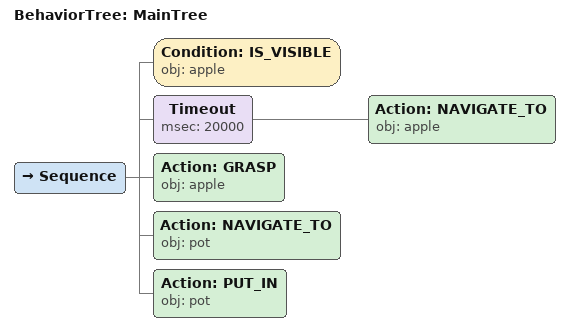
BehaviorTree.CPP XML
<root main_tree_to_execute="MainTree">
  <BehaviorTree ID="MainTree">
    <Sequence>
      <!-- Check apple is visible before NAVIGATE_TO -->
      <Condition ID="IS_VISIBLE" obj="apple" />
      <!-- Timeout: NAVIGATE_TO apple within 20s -->
      <Timeout msec="20000">
        <!-- Navigate to apple -->
        <Action ID="NAVIGATE_TO" obj="apple" />
      </Timeout>
      <!-- Grasp apple -->
      <Action ID="GRASP" obj="apple" />
      <!-- Navigate to pot -->
      <Action ID="NAVIGATE_TO" obj="pot" />
      <!-- Place inside pot -->
      <Action ID="PUT_IN" obj="pot" />
    </Sequence>
  </BehaviorTree>
</root>
